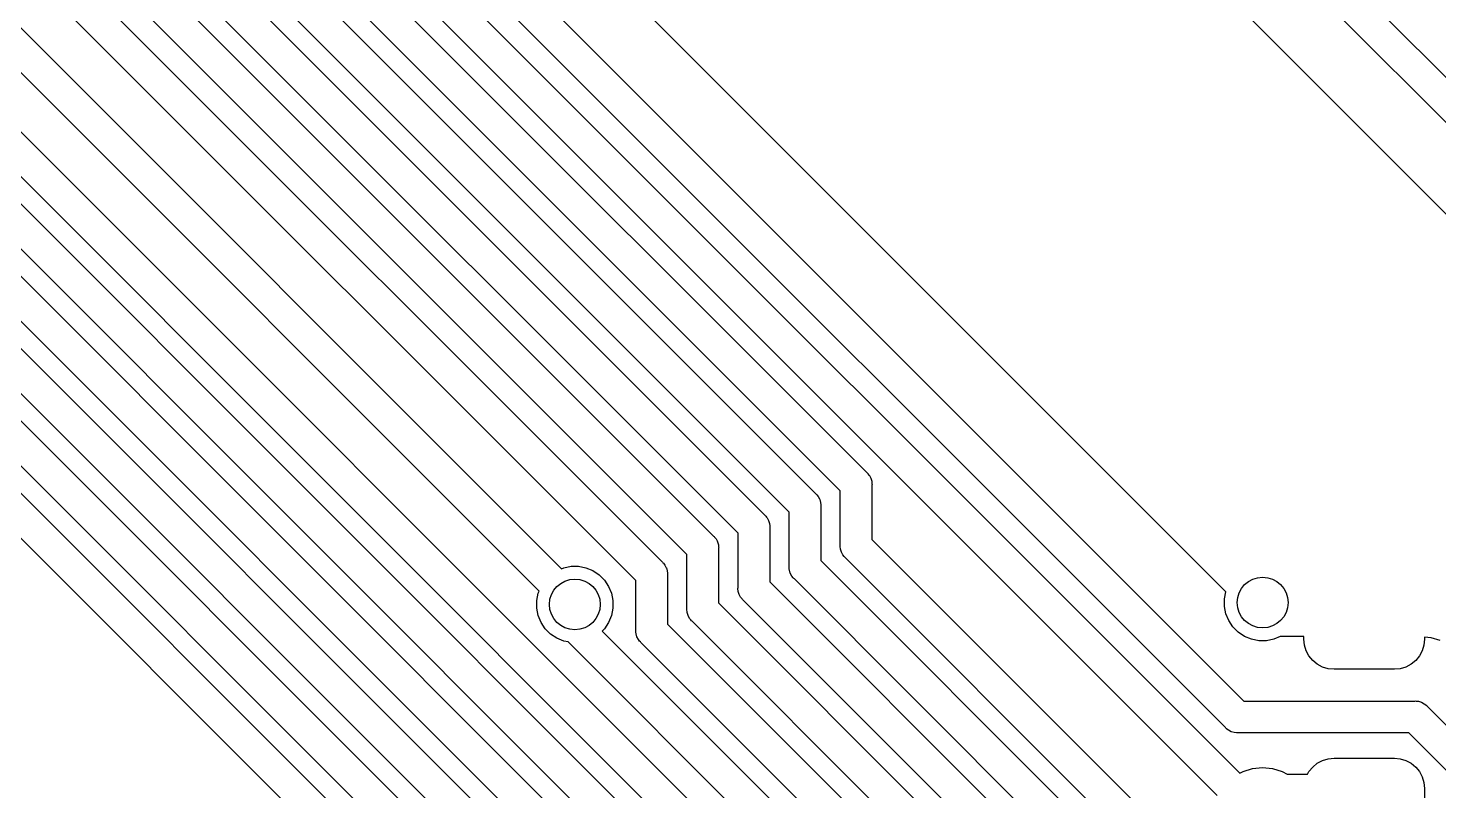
# Model space of a CAD drawing. Extents: x 3.61 to 7.55, y -5.8 to -3.38.
# Drawn here: x 6.0426 to 6.4798, y -4.1056 to -3.8692 of the extents above; entities that cross this region are included whole.
import ezdxf

# ---------------------------------------------------------------- set-up
doc = ezdxf.new("R2010")
doc.units = 0
doc.header["$MEASUREMENT"] = 0
doc.layers.add('BLACK', color=7, linetype='CONTINUOUS')

msp = doc.modelspace()

# ---------------------------------------------------------------- linework, layer by layer
at = {"layer": 'BLACK', "linetype": 'CONTINUOUS'}
for p, q in [((6.06299, -3.78982), (6.28668, -4.01351)), ((6.08465, -3.78907), (6.30252, -4.00694)), ((6.1063, -3.78832), (6.4181, -4.10011)), ((5.99803, -3.79361), (6.23915, -4.03473)), ((6.01969, -3.79132), (6.25499, -4.02663)), ((6.04134, -3.79057), (6.27084, -4.02007)), ((6.29429, -4.01263), (6.07642, -3.79476)), ((6.41114, -4.10707), (6.09807, -3.794)), ((6.24676, -4.03232), (6.01145, -3.79701)), ((6.26261, -4.02576), (6.03311, -3.79626)), ((6.27845, -4.0192), (6.05476, -3.79551)), ((6.23092, -4.04042), (5.9898, -3.7993)), ((6.39862, -3.80111), (6.51493, -3.91742)), ((6.5067, -3.92311), (6.39039, -3.8068)), ((5.93307, -3.81652), (6.31668, -4.20013)), ((5.95472, -3.81577), (6.33941, -4.20045)), ((5.89103, -3.81929), (6.27811, -4.20636)), ((5.91142, -3.81727), (6.29395, -4.1998)), ((6.26987, -4.21205), (5.8828, -3.82498)), ((6.28572, -4.20549), (5.90319, -3.82296)), ((6.30845, -4.20582), (5.92484, -3.82221)), ((6.33118, -4.20614), (5.94649, -3.82146)), ((5.99578, -3.82459), (6.20792, -4.03673)), ((6.37712, -3.82181), (6.48524, -3.92993)), ((5.87519, -3.82585), (6.26226, -4.21293)), ((5.85855, -3.83162), (6.22969, -4.20276)), ((6.25403, -4.21861), (5.86696, -3.83154)), ((6.20096, -4.04369), (5.98882, -3.83155)), ((6.22146, -4.20844), (5.85032, -3.83731)), ((6.41381, -4.04392), (6.21152, -3.84163)), ((6.19006, -3.84845), (6.41936, -4.07776)), ((6.41367, -4.08599), (6.18183, -3.85414)), ((6.30252, -4.00694), (6.30271, -4.0071)), ((6.30271, -4.0071), (6.30286, -4.00728)), ((6.30286, -4.00728), (6.30286, -4.00729)), ((6.30286, -4.00729), (6.3032, -4.0077)), ((6.3032, -4.0077), (6.30332, -4.00785)), ((6.30332, -4.00785), (6.30378, -4.0087)), ((6.30378, -4.0087), (6.30406, -4.00963)), ((6.29429, -4.02946), (6.29429, -4.01263)), ((6.30406, -4.00963), (6.30413, -4.01035)), ((6.30413, -4.01035), (6.30413, -4.01035)), ((6.30413, -4.01035), (6.30416, -4.01059)), ((6.30416, -4.01059), (6.30413, -4.01084)), ((6.30413, -4.01084), (6.30413, -4.02767)), ((6.28668, -4.01351), (6.28687, -4.01366)), ((6.28687, -4.01366), (6.28702, -4.01385)), ((6.28702, -4.01385), (6.28748, -4.01441)), ((6.28748, -4.01441), (6.28783, -4.01506)), ((6.28783, -4.01506), (6.28794, -4.01526)), ((6.28794, -4.01526), (6.28822, -4.01619)), ((6.28822, -4.01619), (6.28829, -4.01692)), ((6.28829, -4.01692), (6.28829, -4.01692)), ((6.28829, -4.01692), (6.28831, -4.01716)), ((6.28831, -4.01716), (6.28829, -4.0174)), ((6.28829, -4.0174), (6.28829, -4.03423)), ((6.27084, -4.02007), (6.27102, -4.02022)), ((6.27102, -4.02022), (6.27118, -4.02041)), ((6.27118, -4.02041), (6.27118, -4.02041)), ((6.27118, -4.02041), (6.27148, -4.02078)), ((6.27148, -4.02078), (6.27164, -4.02097)), ((6.27164, -4.02097), (6.2721, -4.02183)), ((6.2721, -4.02183), (6.27238, -4.02275)), ((6.27845, -4.03603), (6.27845, -4.0192)), ((6.26261, -4.04259), (6.26261, -4.02576)), ((6.27238, -4.02275), (6.27245, -4.02348)), ((6.27245, -4.02348), (6.27245, -4.02348)), ((6.27245, -4.02348), (6.27247, -4.02372)), ((6.27247, -4.02372), (6.27245, -4.02396)), ((6.27245, -4.02396), (6.27245, -4.04079)), ((6.25499, -4.02663), (6.25518, -4.02678)), ((6.25518, -4.02678), (6.25533, -4.02697)), ((6.25533, -4.02697), (6.2558, -4.02753)), ((6.2558, -4.02753), (6.25612, -4.02815)), ((6.25612, -4.02815), (6.25625, -4.02839)), ((6.25625, -4.02839), (6.25653, -4.02932)), ((6.25653, -4.02932), (6.2566, -4.03004)), ((6.2566, -4.03004), (6.2566, -4.03004)), ((6.2566, -4.03004), (6.25663, -4.03028)), ((6.25663, -4.03028), (6.2566, -4.03052)), ((6.2566, -4.03052), (6.2566, -4.04735)), ((6.29427, -4.02971), (6.29429, -4.02946)), ((6.29429, -4.02995), (6.29427, -4.02971)), ((6.29435, -4.03059), (6.29429, -4.02995)), ((6.29436, -4.03067), (6.29435, -4.03059)), ((6.29464, -4.0316), (6.29436, -4.03067)), ((6.30413, -4.02767), (6.43591, -4.15944)), ((6.23915, -4.03473), (6.23934, -4.03489)), ((6.23934, -4.03489), (6.23949, -4.03507)), ((6.23949, -4.03507), (6.23949, -4.03507)), ((6.23949, -4.03507), (6.23995, -4.03564)), ((6.24676, -4.04915), (6.24676, -4.03232)), ((6.28829, -4.03423), (6.41863, -4.16457)), ((6.2951, -4.03245), (6.29464, -4.0316)), ((6.29555, -4.033), (6.2951, -4.03245)), ((6.29572, -4.0332), (6.29555, -4.033)), ((6.2959, -4.03336), (6.29572, -4.0332)), ((6.42768, -4.16513), (6.2959, -4.03336)), ((6.20792, -4.03673), (6.20859, -4.03645)), ((6.20859, -4.03645), (6.21087, -4.036)), ((6.21087, -4.036), (6.2132, -4.036)), ((6.2132, -4.036), (6.21548, -4.03645)), ((6.21548, -4.03645), (6.21763, -4.03734)), ((6.21763, -4.03734), (6.21956, -4.03863)), ((6.21956, -4.03863), (6.22121, -4.04028)), ((6.23995, -4.03564), (6.24037, -4.03642)), ((6.24037, -4.03642), (6.24041, -4.03649)), ((6.24041, -4.03649), (6.24069, -4.03742)), ((6.24069, -4.03742), (6.24076, -4.03814)), ((6.24076, -4.03814), (6.24076, -4.03814)), ((6.24076, -4.03814), (6.24079, -4.03838)), ((6.24079, -4.03838), (6.24076, -4.03862)), ((6.24076, -4.03862), (6.24076, -4.05392)), ((6.27842, -4.03627), (6.27845, -4.03603)), ((6.27845, -4.03651), (6.27842, -4.03627)), ((6.2785, -4.03699), (6.27845, -4.03651)), ((6.27852, -4.03723), (6.2785, -4.03699)), ((6.2788, -4.03816), (6.27852, -4.03723)), ((6.27926, -4.03902), (6.2788, -4.03816)), ((6.2797, -4.03956), (6.27926, -4.03902)), ((6.27987, -4.03976), (6.2797, -4.03956)), ((6.20068, -4.04436), (6.20096, -4.04369)), ((6.22121, -4.04028), (6.2225, -4.04221)), ((6.2225, -4.04221), (6.22339, -4.04436)), ((6.23092, -4.05571), (6.23092, -4.04042)), ((6.26258, -4.04283), (6.26261, -4.04259)), ((6.26268, -4.0438), (6.26258, -4.04283)), ((6.26296, -4.04472), (6.26268, -4.0438)), ((6.27245, -4.04079), (6.40278, -4.17113)), ((6.28006, -4.03992), (6.27987, -4.03976)), ((6.4104, -4.17026), (6.28006, -4.03992)), ((6.41339, -4.04608), (6.41381, -4.04392)), ((6.20022, -4.04664), (6.20068, -4.04436)), ((6.20022, -4.04897), (6.20022, -4.04664)), ((6.22339, -4.04436), (6.22385, -4.04664)), ((6.22385, -4.04664), (6.22385, -4.04897)), ((6.2566, -4.04735), (6.38694, -4.17769)), ((6.26342, -4.04558), (6.26296, -4.04472)), ((6.26384, -4.04609), (6.26342, -4.04558)), ((6.26403, -4.04633), (6.26384, -4.04609)), ((6.26422, -4.04648), (6.26403, -4.04633)), ((6.39455, -4.17682), (6.26422, -4.04648)), ((6.41339, -4.04841), (6.41339, -4.04608)), ((6.41384, -4.05069), (6.41339, -4.04841)), ((6.20068, -4.05125), (6.20022, -4.04897)), ((6.20157, -4.0534), (6.20068, -4.05125)), ((6.22339, -4.05125), (6.2225, -4.0534)), ((6.22385, -4.04897), (6.22339, -4.05125)), ((6.24674, -4.04939), (6.24676, -4.04915)), ((6.24676, -4.04963), (6.24674, -4.04939)), ((6.2468, -4.04997), (6.24676, -4.04963)), ((6.24683, -4.05036), (6.2468, -4.04997)), ((6.24712, -4.05129), (6.24683, -4.05036)), ((6.24757, -4.05214), (6.24712, -4.05129)), ((6.24796, -4.05261), (6.24757, -4.05214)), ((6.24819, -4.05289), (6.24796, -4.05261)), ((6.41473, -4.05284), (6.41384, -4.05069)), ((6.20286, -4.05534), (6.20157, -4.0534)), ((6.20451, -4.05698), (6.20286, -4.05534)), ((6.20644, -4.05827), (6.20451, -4.05698)), ((6.22121, -4.05534), (6.22049, -4.05605)), ((6.22049, -4.05605), (6.35526, -4.19082)), ((6.2225, -4.0534), (6.22121, -4.05534)), ((6.2309, -4.05596), (6.23092, -4.05571)), ((6.23092, -4.0562), (6.2309, -4.05596)), ((6.23094, -4.05645), (6.23092, -4.0562)), ((6.23099, -4.05692), (6.23094, -4.05645)), ((6.23127, -4.05785), (6.23099, -4.05692)), ((6.24076, -4.05392), (6.3711, -4.18425)), ((6.24837, -4.05304), (6.24819, -4.05289)), ((6.37871, -4.18338), (6.24837, -4.05304)), ((6.41602, -4.05477), (6.41473, -4.05284)), ((6.41767, -4.05642), (6.41602, -4.05477)), ((6.4196, -4.05771), (6.41767, -4.05642)), ((6.20859, -4.05916), (6.20644, -4.05827)), ((6.20996, -4.05944), (6.20859, -4.05916)), ((6.34703, -4.1965), (6.20996, -4.05944)), ((6.23173, -4.0587), (6.23127, -4.05785)), ((6.2321, -4.05916), (6.23173, -4.0587)), ((6.23234, -4.05945), (6.2321, -4.05916)), ((6.23253, -4.05961), (6.23234, -4.05945)), ((6.36287, -4.18994), (6.23253, -4.05961)), ((6.42175, -4.0586), (6.4196, -4.05771)), ((6.42403, -4.05906), (6.42175, -4.0586)), ((6.42636, -4.05906), (6.42403, -4.05906)), ((6.42864, -4.0586), (6.42636, -4.05906)), ((6.43068, -4.05776), (6.42864, -4.0586)), ((6.43799, -4.05776), (6.43068, -4.05776)), ((6.43799, -4.05856), (6.43799, -4.05776)), ((6.43817, -4.06039), (6.43799, -4.05856)), ((6.4387, -4.06214), (6.43817, -4.06039)), ((6.47521, -4.06039), (6.47468, -4.06214)), ((6.47539, -4.05856), (6.47521, -4.06039)), ((6.47745, -4.05812), (6.47539, -4.05791)), ((6.47539, -4.05791), (6.47539, -4.05856)), ((6.48025, -4.05896), (6.47745, -4.05812)), ((6.43957, -4.06376), (6.4387, -4.06214)), ((6.44073, -4.06517), (6.43957, -4.06376)), ((6.44215, -4.06634), (6.44073, -4.06517)), ((6.47266, -4.06517), (6.47124, -4.06634)), ((6.47382, -4.06376), (6.47266, -4.06517)), ((6.47468, -4.06214), (6.47382, -4.06376)), ((6.44376, -4.0672), (6.44215, -4.06634)), ((6.44552, -4.06773), (6.44376, -4.0672)), ((6.44734, -4.06791), (6.44552, -4.06773)), ((6.46604, -4.06791), (6.44734, -4.06791)), ((6.46787, -4.06773), (6.46604, -4.06791)), ((6.46962, -4.0672), (6.46787, -4.06773)), ((6.47124, -4.06634), (6.46962, -4.0672)), ((6.41936, -4.07776), (6.47233, -4.07776)), ((6.47233, -4.07776), (6.47257, -4.07773)), ((6.47257, -4.07773), (6.47281, -4.07776)), ((6.47281, -4.07776), (6.47281, -4.07776)), ((6.47281, -4.07776), (6.47353, -4.07783)), ((6.47353, -4.07783), (6.47446, -4.07811)), ((6.47446, -4.07811), (6.47531, -4.07857)), ((6.47531, -4.07857), (6.47606, -4.07918)), ((6.47606, -4.07918), (6.47622, -4.07937)), ((6.47622, -4.07937), (6.49354, -4.09669)), ((6.41383, -4.08617), (6.41367, -4.08599)), ((6.41401, -4.08633), (6.41383, -4.08617)), ((6.41441, -4.08665), (6.41401, -4.08633)), ((6.41401, -4.08633), (6.41401, -4.08633)), ((6.41458, -4.08679), (6.41441, -4.08665)), ((6.41543, -4.08725), (6.41458, -4.08679)), ((6.41636, -4.08753), (6.41543, -4.08725)), ((6.41708, -4.0876), (6.41636, -4.08753)), ((6.41732, -4.08762), (6.41708, -4.0876)), ((6.41708, -4.0876), (6.41708, -4.0876)), ((6.41756, -4.0876), (6.41732, -4.08762)), ((6.47053, -4.0876), (6.41756, -4.0876)), ((6.48531, -4.10238), (6.47053, -4.0876)), ((6.44215, -4.09705), (6.44376, -4.09618)), ((6.44376, -4.09618), (6.44552, -4.09565)), ((6.44552, -4.09565), (6.44734, -4.09547)), ((6.44734, -4.09547), (6.46604, -4.09547)), ((6.46604, -4.09547), (6.46787, -4.09565)), ((6.46787, -4.09565), (6.46962, -4.09618)), ((6.46962, -4.09618), (6.47124, -4.09705)), ((6.4181, -4.10011), (6.41914, -4.09955)), ((6.41914, -4.09955), (6.42211, -4.09865)), ((6.42211, -4.09865), (6.4252, -4.09835)), ((6.4252, -4.09835), (6.42828, -4.09865)), ((6.42828, -4.09865), (6.43125, -4.09955)), ((6.43125, -4.09955), (6.43282, -4.10039)), ((6.43282, -4.10039), (6.43916, -4.10039)), ((6.43916, -4.10039), (6.43957, -4.09963)), ((6.43957, -4.09963), (6.44073, -4.09821)), ((6.44073, -4.09821), (6.44215, -4.09705)), ((6.47124, -4.09705), (6.47266, -4.09821)), ((6.47266, -4.09821), (6.47382, -4.09963)), ((6.47382, -4.09963), (6.47468, -4.10124)), ((6.47468, -4.10124), (6.47521, -4.103)), ((6.47521, -4.103), (6.47539, -4.10482)), ((6.47539, -4.10482), (6.47539, -4.12746))]:
    msp.add_line(p, q, dxfattribs=at)
at = {"layer": 'BLACK'}
for centre in [(6.4252, -4.04724), (6.21204, -4.04781)]:
    msp.add_circle(centre, 0.00787, dxfattribs=at)

doc.saveas('drawing.dxf')
